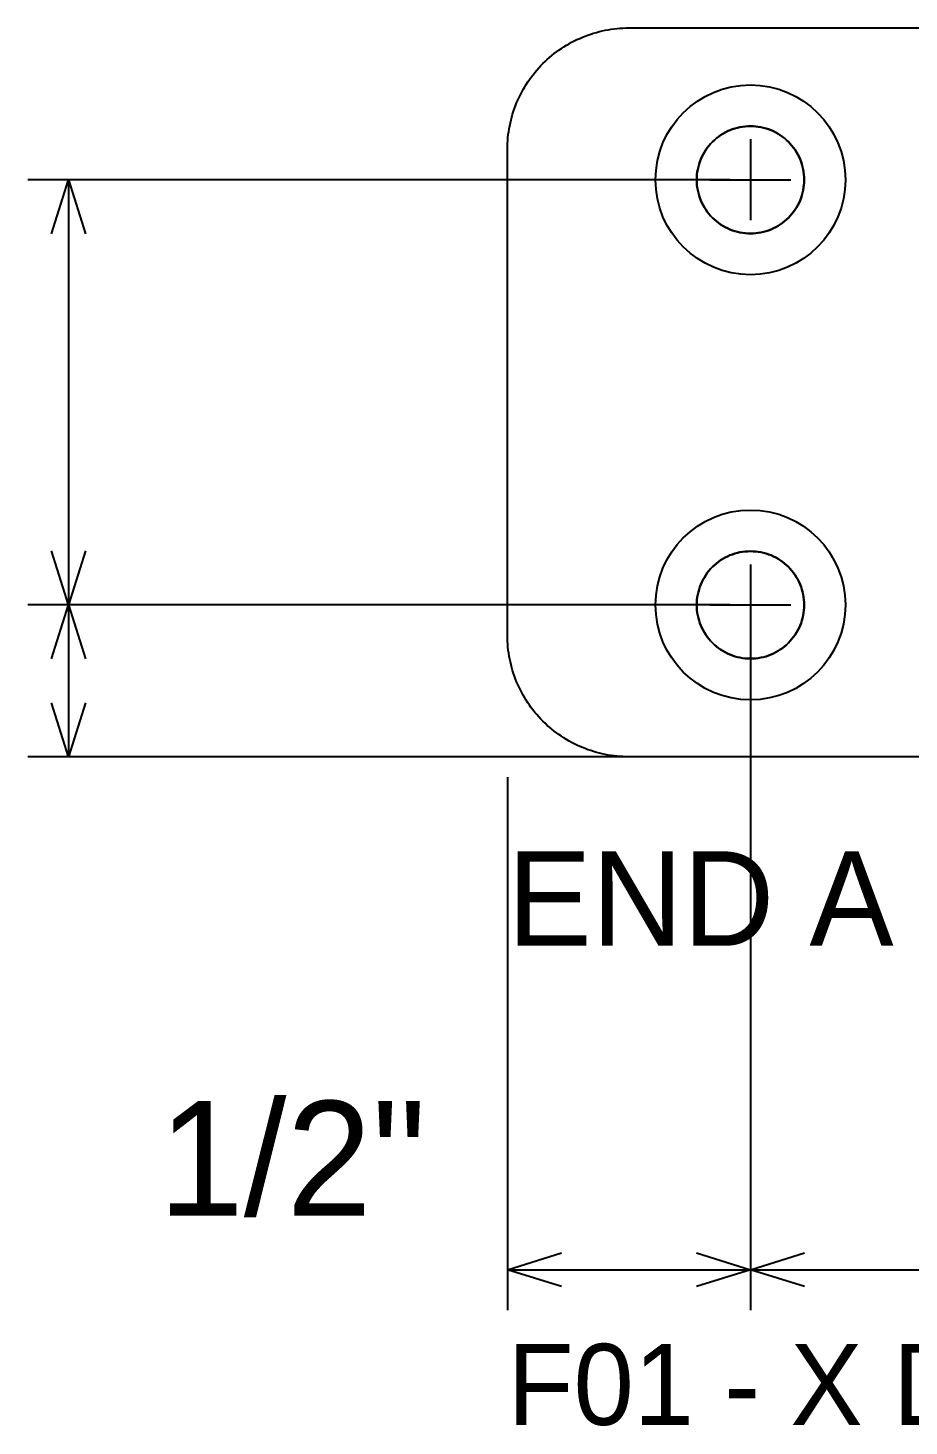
# Model space of a CAD drawing. Header units: inches. Extents: x 0.5 to 33.5, y 0.5 to 21.5.
# Drawn here: x 10.514 to 12.326, y 3.414 to 6.292 of the extents above; entities that cross this region are included whole.
import ezdxf
from ezdxf.enums import TextEntityAlignment as Align

# ---------------------------------------------------------------- set-up
doc = ezdxf.new("R2010")
doc.units = ezdxf.units.IN
doc.header["$MEASUREMENT"] = 0

msp = doc.modelspace()

# ---------------------------------------------------------------- linework, layer by layer
at = {"layer": 'ANNOTATION'}
for p, q in [((12, 6.0625), (12, 5.8958)), ((11.9583, 5.9792), (10.5139, 5.9792)), ((10.5625, 5.8681), (10.5972, 5.9792)), ((10.5972, 5.9792), (10.5972, 5.1042)), ((10.5972, 5.9792), (10.6319, 5.8681)), ((11.9167, 5.9792), (12.0833, 5.9792)), ((10.5972, 5.1042), (10.5625, 5.2153)), ((10.6319, 5.2153), (10.5972, 5.1042)), ((12, 5.1875), (12, 5.0208)), ((11.9583, 5.1042), (10.5139, 5.1042)), ((11.9583, 5.1042), (10.5139, 5.1042)), ((10.5625, 4.9931), (10.5972, 5.1042)), ((10.5972, 5.1042), (10.5972, 4.7917)), ((10.5972, 5.1042), (10.6319, 4.9931)), ((11.9167, 5.1042), (12.0833, 5.1042)), ((12, 5.0625), (12, 3.6528)), ((12, 5.0625), (12, 3.6528)), ((10.5972, 4.7917), (10.5625, 4.9028)), ((10.6319, 4.9028), (10.5972, 4.7917)), ((13.7083, 4.7917), (10.5139, 4.7917)), ((11.5, 4.75), (11.5, 3.6528)), ((11.5, 3.7361), (11.6111, 3.7708)), ((11.8889, 3.7708), (12, 3.7361)), ((12, 3.7361), (12.1111, 3.7708)), ((11.5, 3.7361), (12, 3.7361)), ((11.6111, 3.7014), (11.5, 3.7361)), ((12, 3.7361), (11.8889, 3.7014)), ((12, 3.7361), (13.5, 3.7361)), ((12.1111, 3.7014), (12, 3.7361))]:
    msp.add_line(p, q, dxfattribs=at)
at = {"layer": 'OUTLINE'}
for p, q in [((11.6543, 6.2726), (11.66, 6.2749)), ((11.6543, 6.2726), (11.66, 6.2749)), ((11.66, 6.2749), (11.6658, 6.2771)), ((11.66, 6.2749), (11.6658, 6.2771)), ((11.6658, 6.2771), (11.6716, 6.279)), ((11.6658, 6.2771), (11.6716, 6.279)), ((11.6716, 6.279), (11.6774, 6.2809)), ((11.6716, 6.279), (11.6774, 6.2809)), ((11.6774, 6.2809), (11.6833, 6.2826)), ((11.6774, 6.2809), (11.6833, 6.2826)), ((11.6833, 6.2826), (11.6893, 6.2842)), ((11.6833, 6.2826), (11.6893, 6.2842)), ((11.6893, 6.2842), (11.6952, 6.2856)), ((11.6893, 6.2842), (11.6952, 6.2856)), ((11.6952, 6.2856), (11.7012, 6.2869)), ((11.6952, 6.2856), (11.7012, 6.2869)), ((11.7012, 6.2869), (11.7073, 6.288)), ((11.7012, 6.2869), (11.7073, 6.288)), ((11.7073, 6.288), (11.7133, 6.289)), ((11.7073, 6.288), (11.7133, 6.289)), ((11.7133, 6.289), (11.7194, 6.2898)), ((11.7133, 6.289), (11.7194, 6.2898)), ((11.7194, 6.2898), (11.7255, 6.2905)), ((11.7194, 6.2898), (11.7255, 6.2905)), ((11.7255, 6.2905), (11.7316, 6.291)), ((11.7255, 6.2905), (11.7316, 6.291)), ((11.7316, 6.291), (11.7377, 6.2914)), ((11.7316, 6.291), (11.7377, 6.2914)), ((11.7377, 6.2914), (11.7439, 6.2916)), ((11.7377, 6.2914), (11.7439, 6.2916)), ((11.7439, 6.2916), (11.75, 6.2917)), ((11.7439, 6.2916), (11.75, 6.2917)), ((11.75, 6.2917), (15.75, 6.2917)), ((11.75, 6.2917), (14.5, 6.2917)), ((11.6011, 6.2425), (11.606, 6.2461)), ((11.6011, 6.2425), (11.606, 6.2461)), ((11.606, 6.2461), (11.6111, 6.2495)), ((11.606, 6.2461), (11.6111, 6.2495)), ((11.6111, 6.2495), (11.6163, 6.2529)), ((11.6111, 6.2495), (11.6163, 6.2529)), ((11.6163, 6.2529), (11.6215, 6.2561)), ((11.6163, 6.2529), (11.6215, 6.2561)), ((11.6215, 6.2561), (11.6268, 6.2592)), ((11.6215, 6.2561), (11.6268, 6.2592)), ((11.6268, 6.2592), (11.6322, 6.2621)), ((11.6268, 6.2592), (11.6322, 6.2621)), ((11.6322, 6.2621), (11.6376, 6.265)), ((11.6322, 6.2621), (11.6376, 6.265)), ((11.6376, 6.265), (11.6431, 6.2677)), ((11.6376, 6.265), (11.6431, 6.2677)), ((11.6431, 6.2677), (11.6487, 6.2702)), ((11.6431, 6.2677), (11.6487, 6.2702)), ((11.6487, 6.2702), (11.6543, 6.2726)), ((11.6487, 6.2702), (11.6543, 6.2726)), ((11.5689, 6.2141), (11.5732, 6.2184)), ((11.5689, 6.2141), (11.5732, 6.2184)), ((11.5732, 6.2184), (11.5776, 6.2227)), ((11.5732, 6.2184), (11.5776, 6.2227)), ((11.5776, 6.2227), (11.5821, 6.2269)), ((11.5776, 6.2227), (11.5821, 6.2269)), ((11.5821, 6.2269), (11.5867, 6.231)), ((11.5821, 6.2269), (11.5867, 6.231)), ((11.5867, 6.231), (11.5914, 6.2349)), ((11.5867, 6.231), (11.5914, 6.2349)), ((11.5914, 6.2349), (11.5962, 6.2388)), ((11.5914, 6.2349), (11.5962, 6.2388)), ((11.5962, 6.2388), (11.6011, 6.2425)), ((11.5962, 6.2388), (11.6011, 6.2425)), ((11.5456, 6.1856), (11.5492, 6.1906)), ((11.5456, 6.1856), (11.5492, 6.1906)), ((11.5492, 6.1906), (11.5529, 6.1955)), ((11.5492, 6.1906), (11.5529, 6.1955)), ((11.5529, 6.1955), (11.5567, 6.2003)), ((11.5529, 6.1955), (11.5567, 6.2003)), ((11.5567, 6.2003), (11.5607, 6.205)), ((11.5567, 6.2003), (11.5607, 6.205)), ((11.5607, 6.205), (11.5648, 6.2096)), ((11.5607, 6.205), (11.5648, 6.2096)), ((11.5648, 6.2096), (11.5689, 6.2141)), ((11.5648, 6.2096), (11.5689, 6.2141)), ((11.5267, 6.1541), (11.5295, 6.1595)), ((11.5267, 6.1541), (11.5295, 6.1595)), ((11.5295, 6.1595), (11.5325, 6.1649)), ((11.5295, 6.1595), (11.5325, 6.1649)), ((11.5325, 6.1649), (11.5356, 6.1702)), ((11.5325, 6.1649), (11.5356, 6.1702)), ((11.5356, 6.1702), (11.5388, 6.1754)), ((11.5356, 6.1702), (11.5388, 6.1754)), ((11.5388, 6.1754), (11.5421, 6.1806)), ((11.5388, 6.1754), (11.5421, 6.1806)), ((11.5421, 6.1806), (11.5456, 6.1856)), ((11.5421, 6.1806), (11.5456, 6.1856)), ((11.5146, 6.1259), (11.5168, 6.1316)), ((11.5146, 6.1259), (11.5168, 6.1316)), ((11.5168, 6.1316), (11.519, 6.1373)), ((11.5168, 6.1316), (11.519, 6.1373)), ((11.519, 6.1373), (11.5214, 6.143)), ((11.519, 6.1373), (11.5214, 6.143)), ((11.5214, 6.143), (11.524, 6.1486)), ((11.5214, 6.143), (11.524, 6.1486)), ((11.524, 6.1486), (11.5267, 6.1541)), ((11.524, 6.1486), (11.5267, 6.1541)), ((11.5061, 6.0964), (11.5075, 6.1024)), ((11.5061, 6.0964), (11.5075, 6.1024)), ((11.5075, 6.1024), (11.5091, 6.1083)), ((11.5075, 6.1024), (11.5091, 6.1083)), ((11.5091, 6.1083), (11.5108, 6.1142)), ((11.5091, 6.1083), (11.5108, 6.1142)), ((11.5108, 6.1142), (11.5126, 6.1201)), ((11.5108, 6.1142), (11.5126, 6.1201)), ((11.5126, 6.1201), (11.5146, 6.1259)), ((11.5126, 6.1201), (11.5146, 6.1259)), ((11.5012, 6.0662), (11.5019, 6.0723)), ((11.5012, 6.0662), (11.5019, 6.0723)), ((11.5019, 6.0723), (11.5027, 6.0783)), ((11.5019, 6.0723), (11.5027, 6.0783)), ((11.5027, 6.0783), (11.5037, 6.0844)), ((11.5027, 6.0783), (11.5037, 6.0844)), ((11.5037, 6.0844), (11.5048, 6.0904)), ((11.5037, 6.0844), (11.5048, 6.0904)), ((11.5048, 6.0904), (11.5061, 6.0964)), ((11.5048, 6.0904), (11.5061, 6.0964)), ((11.9386, 6.071), (11.9432, 6.0739)), ((11.9432, 6.0739), (11.9386, 6.071)), ((11.9432, 6.0739), (11.9479, 6.0766)), ((11.9479, 6.0766), (11.9432, 6.0739)), ((11.9479, 6.0766), (11.9528, 6.0791)), ((11.9528, 6.0791), (11.9479, 6.0766)), ((11.9528, 6.0791), (11.9577, 6.0813)), ((11.9577, 6.0813), (11.9528, 6.0791)), ((11.9577, 6.0813), (11.9628, 6.0832)), ((11.9628, 6.0832), (11.9577, 6.0813)), ((11.9628, 6.0832), (11.9679, 6.0849)), ((11.9679, 6.0849), (11.9628, 6.0832)), ((11.9679, 6.0849), (11.9732, 6.0864)), ((11.9732, 6.0864), (11.9679, 6.0849)), ((11.9732, 6.0864), (11.9784, 6.0875)), ((11.9784, 6.0875), (11.9732, 6.0864)), ((11.9784, 6.0875), (11.9838, 6.0885)), ((11.9838, 6.0885), (11.9784, 6.0875)), ((11.9838, 6.0885), (11.9892, 6.0891)), ((11.9892, 6.0891), (11.9838, 6.0885)), ((11.9892, 6.0891), (11.9946, 6.0895)), ((11.9946, 6.0895), (11.9892, 6.0891)), ((11.9946, 6.0895), (12, 6.0897)), ((12, 6.0897), (11.9946, 6.0895)), ((12, 6.0897), (12.0054, 6.0895)), ((12.0054, 6.0895), (12, 6.0897)), ((12.0054, 6.0895), (12.0108, 6.0891)), ((12.0108, 6.0891), (12.0054, 6.0895)), ((12.0108, 6.0891), (12.0162, 6.0885)), ((12.0162, 6.0885), (12.0108, 6.0891)), ((12.0162, 6.0885), (12.0216, 6.0875)), ((12.0216, 6.0875), (12.0162, 6.0885)), ((12.0216, 6.0875), (12.0268, 6.0864)), ((12.0268, 6.0864), (12.0216, 6.0875)), ((12.0268, 6.0864), (12.0321, 6.0849)), ((12.0321, 6.0849), (12.0268, 6.0864)), ((12.0321, 6.0849), (12.0372, 6.0832)), ((12.0372, 6.0832), (12.0321, 6.0849)), ((12.0372, 6.0832), (12.0423, 6.0813)), ((12.0423, 6.0813), (12.0372, 6.0832)), ((12.0423, 6.0813), (12.0472, 6.0791)), ((12.0472, 6.0791), (12.0423, 6.0813)), ((12.0472, 6.0791), (12.0521, 6.0766)), ((12.0521, 6.0766), (12.0472, 6.0791)), ((12.0521, 6.0766), (12.0568, 6.0739)), ((12.0568, 6.0739), (12.0521, 6.0766)), ((12.0568, 6.0739), (12.0614, 6.071)), ((12.0614, 6.071), (12.0568, 6.0739)), ((11.5, 6.0417), (11.5001, 6.0478)), ((11.5, 6.0417), (11.5001, 6.0478)), ((11.5001, 6.0478), (11.5003, 6.0539)), ((11.5001, 6.0478), (11.5003, 6.0539)), ((11.5003, 6.0539), (11.5007, 6.0601)), ((11.5003, 6.0539), (11.5007, 6.0601)), ((11.5007, 6.0601), (11.5012, 6.0662)), ((11.5007, 6.0601), (11.5012, 6.0662)), ((11.9081, 6.0406), (11.9112, 6.045)), ((11.9112, 6.045), (11.9081, 6.0406)), ((11.9112, 6.045), (11.9146, 6.0493)), ((11.9146, 6.0493), (11.9112, 6.045)), ((11.9146, 6.0493), (11.9181, 6.0534)), ((11.9181, 6.0534), (11.9146, 6.0493)), ((11.9181, 6.0534), (11.9219, 6.0573)), ((11.9219, 6.0573), (11.9181, 6.0534)), ((11.9219, 6.0573), (11.9258, 6.061)), ((11.9258, 6.061), (11.9219, 6.0573)), ((11.9258, 6.061), (11.9299, 6.0646)), ((11.9299, 6.0646), (11.9258, 6.061)), ((11.9299, 6.0646), (11.9342, 6.0679)), ((11.9342, 6.0679), (11.9299, 6.0646)), ((11.9342, 6.0679), (11.9386, 6.071)), ((11.9386, 6.071), (11.9342, 6.0679)), ((12.0614, 6.071), (12.0658, 6.0679)), ((12.0658, 6.0679), (12.0614, 6.071)), ((12.0658, 6.0679), (12.0701, 6.0646)), ((12.0701, 6.0646), (12.0658, 6.0679)), ((12.0701, 6.0646), (12.0742, 6.061)), ((12.0742, 6.061), (12.0701, 6.0646)), ((12.0742, 6.061), (12.0781, 6.0573)), ((12.0781, 6.0573), (12.0742, 6.061)), ((12.0781, 6.0573), (12.0819, 6.0534)), ((12.0819, 6.0534), (12.0781, 6.0573)), ((12.0819, 6.0534), (12.0854, 6.0493)), ((12.0854, 6.0493), (12.0819, 6.0534)), ((12.0854, 6.0493), (12.0888, 6.045)), ((12.0888, 6.045), (12.0854, 6.0493)), ((12.0888, 6.045), (12.0919, 6.0406)), ((12.0919, 6.0406), (12.0888, 6.045)), ((11.5, 5.0417), (11.5, 6.0417)), ((11.5, 5.0417), (11.5, 6.0417)), ((11.8943, 6.0112), (11.896, 6.0164)), ((11.896, 6.0164), (11.8943, 6.0112)), ((11.896, 6.0164), (11.8979, 6.0215)), ((11.8979, 6.0215), (11.896, 6.0164)), ((11.8979, 6.0215), (11.9001, 6.0264)), ((11.9001, 6.0264), (11.8979, 6.0215)), ((11.9001, 6.0264), (11.9025, 6.0313)), ((11.9025, 6.0313), (11.9001, 6.0264)), ((11.9025, 6.0313), (11.9052, 6.036)), ((11.9052, 6.036), (11.9025, 6.0313)), ((11.9052, 6.036), (11.9081, 6.0406)), ((11.9081, 6.0406), (11.9052, 6.036)), ((12.0919, 6.0406), (12.0948, 6.036)), ((12.0948, 6.036), (12.0919, 6.0406)), ((12.0948, 6.036), (12.0975, 6.0313)), ((12.0975, 6.0313), (12.0948, 6.036)), ((12.0975, 6.0313), (12.0999, 6.0264)), ((12.0999, 6.0264), (12.0975, 6.0313)), ((12.0999, 6.0264), (12.1021, 6.0215)), ((12.1021, 6.0215), (12.0999, 6.0264)), ((12.1021, 6.0215), (12.104, 6.0164)), ((12.104, 6.0164), (12.1021, 6.0215)), ((12.104, 6.0164), (12.1057, 6.0112)), ((12.1057, 6.0112), (12.104, 6.0164)), ((11.8896, 5.9846), (11.89, 5.99)), ((11.89, 5.99), (11.8896, 5.9846)), ((11.89, 5.99), (11.8907, 5.9954)), ((11.8907, 5.9954), (11.89, 5.99)), ((11.8907, 5.9954), (11.8916, 6.0007)), ((11.8916, 6.0007), (11.8907, 5.9954)), ((11.8916, 6.0007), (11.8928, 6.006)), ((11.8928, 6.006), (11.8916, 6.0007)), ((11.8928, 6.006), (11.8943, 6.0112)), ((11.8943, 6.0112), (11.8928, 6.006)), ((12.1057, 6.0112), (12.1072, 6.006)), ((12.1072, 6.006), (12.1057, 6.0112)), ((12.1072, 6.006), (12.1084, 6.0007)), ((12.1084, 6.0007), (12.1072, 6.006)), ((12.1084, 6.0007), (12.1093, 5.9954)), ((12.1093, 5.9954), (12.1084, 6.0007)), ((12.1093, 5.9954), (12.11, 5.99)), ((12.11, 5.99), (12.1093, 5.9954)), ((12.11, 5.99), (12.1104, 5.9846)), ((12.1104, 5.9846), (12.11, 5.99)), ((11.8895, 5.9792), (11.8896, 5.9846)), ((11.8896, 5.9846), (11.8895, 5.9792)), ((11.8896, 5.9737), (11.8895, 5.9792)), ((11.8895, 5.9792), (11.8896, 5.9737)), ((11.89, 5.9683), (11.8896, 5.9737)), ((11.8896, 5.9737), (11.89, 5.9683)), ((11.8907, 5.963), (11.89, 5.9683)), ((11.89, 5.9683), (11.8907, 5.963)), ((11.8916, 5.9576), (11.8907, 5.963)), ((11.8907, 5.963), (11.8916, 5.9576)), ((11.8928, 5.9523), (11.8916, 5.9576)), ((11.8916, 5.9576), (11.8928, 5.9523)), ((12.1084, 5.9576), (12.1072, 5.9523)), ((12.1072, 5.9523), (12.1084, 5.9576)), ((12.1093, 5.963), (12.1084, 5.9576)), ((12.1084, 5.9576), (12.1093, 5.963)), ((12.11, 5.9683), (12.1093, 5.963)), ((12.1093, 5.963), (12.11, 5.9683)), ((12.1104, 5.9737), (12.11, 5.9683)), ((12.11, 5.9683), (12.1104, 5.9737)), ((12.1104, 5.9846), (12.1105, 5.9792)), ((12.1105, 5.9792), (12.1104, 5.9846)), ((12.1105, 5.9792), (12.1104, 5.9737)), ((12.1104, 5.9737), (12.1105, 5.9792)), ((11.8943, 5.9471), (11.8928, 5.9523)), ((11.8928, 5.9523), (11.8943, 5.9471)), ((11.896, 5.9419), (11.8943, 5.9471)), ((11.8943, 5.9471), (11.896, 5.9419)), ((11.8979, 5.9369), (11.896, 5.9419)), ((11.896, 5.9419), (11.8979, 5.9369)), ((11.9001, 5.9319), (11.8979, 5.9369)), ((11.8979, 5.9369), (11.9001, 5.9319)), ((11.9025, 5.9271), (11.9001, 5.9319)), ((11.9001, 5.9319), (11.9025, 5.9271)), ((12.0999, 5.9319), (12.0975, 5.9271)), ((12.0975, 5.9271), (12.0999, 5.9319)), ((12.1021, 5.9369), (12.0999, 5.9319)), ((12.0999, 5.9319), (12.1021, 5.9369)), ((12.104, 5.9419), (12.1021, 5.9369)), ((12.1021, 5.9369), (12.104, 5.9419)), ((12.1057, 5.9471), (12.104, 5.9419)), ((12.104, 5.9419), (12.1057, 5.9471)), ((12.1072, 5.9523), (12.1057, 5.9471)), ((12.1057, 5.9471), (12.1072, 5.9523)), ((11.9052, 5.9224), (11.9025, 5.9271)), ((11.9025, 5.9271), (11.9052, 5.9224)), ((11.9081, 5.9178), (11.9052, 5.9224)), ((11.9052, 5.9224), (11.9081, 5.9178)), ((11.9112, 5.9133), (11.9081, 5.9178)), ((11.9081, 5.9178), (11.9112, 5.9133)), ((11.9146, 5.9091), (11.9112, 5.9133)), ((11.9112, 5.9133), (11.9146, 5.9091)), ((11.9181, 5.905), (11.9146, 5.9091)), ((11.9146, 5.9091), (11.9181, 5.905)), ((11.9219, 5.901), (11.9181, 5.905)), ((11.9181, 5.905), (11.9219, 5.901)), ((11.9258, 5.8973), (11.9219, 5.901)), ((11.9219, 5.901), (11.9258, 5.8973)), ((12.0781, 5.901), (12.0742, 5.8973)), ((12.0742, 5.8973), (12.0781, 5.901)), ((12.0819, 5.905), (12.0781, 5.901)), ((12.0781, 5.901), (12.0819, 5.905)), ((12.0854, 5.9091), (12.0819, 5.905)), ((12.0819, 5.905), (12.0854, 5.9091)), ((12.0888, 5.9133), (12.0854, 5.9091)), ((12.0854, 5.9091), (12.0888, 5.9133)), ((12.0919, 5.9178), (12.0888, 5.9133)), ((12.0888, 5.9133), (12.0919, 5.9178)), ((12.0948, 5.9224), (12.0919, 5.9178)), ((12.0919, 5.9178), (12.0948, 5.9224)), ((12.0975, 5.9271), (12.0948, 5.9224)), ((12.0948, 5.9224), (12.0975, 5.9271)), ((11.9299, 5.8937), (11.9258, 5.8973)), ((11.9258, 5.8973), (11.9299, 5.8937)), ((11.9342, 5.8904), (11.9299, 5.8937)), ((11.9299, 5.8937), (11.9342, 5.8904)), ((11.9386, 5.8873), (11.9342, 5.8904)), ((11.9342, 5.8904), (11.9386, 5.8873)), ((11.9432, 5.8844), (11.9386, 5.8873)), ((11.9386, 5.8873), (11.9432, 5.8844)), ((11.9479, 5.8817), (11.9432, 5.8844)), ((11.9432, 5.8844), (11.9479, 5.8817)), ((11.9528, 5.8793), (11.9479, 5.8817)), ((11.9479, 5.8817), (11.9528, 5.8793)), ((11.9577, 5.8771), (11.9528, 5.8793)), ((11.9528, 5.8793), (11.9577, 5.8771)), ((11.9628, 5.8751), (11.9577, 5.8771)), ((11.9577, 5.8771), (11.9628, 5.8751)), ((11.9679, 5.8734), (11.9628, 5.8751)), ((11.9628, 5.8751), (11.9679, 5.8734)), ((11.9732, 5.872), (11.9679, 5.8734)), ((11.9679, 5.8734), (11.9732, 5.872)), ((11.9784, 5.8708), (11.9732, 5.872)), ((11.9732, 5.872), (11.9784, 5.8708)), ((11.9838, 5.8699), (11.9784, 5.8708)), ((11.9784, 5.8708), (11.9838, 5.8699)), ((11.9892, 5.8692), (11.9838, 5.8699)), ((11.9838, 5.8699), (11.9892, 5.8692)), ((12.0162, 5.8699), (12.0108, 5.8692)), ((12.0108, 5.8692), (12.0162, 5.8699)), ((12.0216, 5.8708), (12.0162, 5.8699)), ((12.0162, 5.8699), (12.0216, 5.8708)), ((12.0268, 5.872), (12.0216, 5.8708)), ((12.0216, 5.8708), (12.0268, 5.872)), ((12.0321, 5.8734), (12.0268, 5.872)), ((12.0268, 5.872), (12.0321, 5.8734)), ((12.0372, 5.8751), (12.0321, 5.8734)), ((12.0321, 5.8734), (12.0372, 5.8751)), ((12.0423, 5.8771), (12.0372, 5.8751)), ((12.0372, 5.8751), (12.0423, 5.8771)), ((12.0472, 5.8793), (12.0423, 5.8771)), ((12.0423, 5.8771), (12.0472, 5.8793)), ((12.0521, 5.8817), (12.0472, 5.8793)), ((12.0472, 5.8793), (12.0521, 5.8817)), ((12.0568, 5.8844), (12.0521, 5.8817)), ((12.0521, 5.8817), (12.0568, 5.8844)), ((12.0614, 5.8873), (12.0568, 5.8844)), ((12.0568, 5.8844), (12.0614, 5.8873)), ((12.0658, 5.8904), (12.0614, 5.8873)), ((12.0614, 5.8873), (12.0658, 5.8904)), ((12.0701, 5.8937), (12.0658, 5.8904)), ((12.0658, 5.8904), (12.0701, 5.8937)), ((12.0742, 5.8973), (12.0701, 5.8937)), ((12.0701, 5.8937), (12.0742, 5.8973)), ((11.9946, 5.8688), (11.9892, 5.8692)), ((11.9892, 5.8692), (11.9946, 5.8688)), ((12, 5.8687), (11.9946, 5.8688)), ((11.9946, 5.8688), (12, 5.8687)), ((12.0054, 5.8688), (12, 5.8687)), ((12, 5.8687), (12.0054, 5.8688)), ((12.0108, 5.8692), (12.0054, 5.8688)), ((12.0054, 5.8688), (12.0108, 5.8692)), ((11.9628, 5.2082), (11.9577, 5.2063)), ((11.9577, 5.2063), (11.9628, 5.2082)), ((11.9679, 5.2099), (11.9628, 5.2082)), ((11.9628, 5.2082), (11.9679, 5.2099)), ((11.9732, 5.2114), (11.9679, 5.2099)), ((11.9679, 5.2099), (11.9732, 5.2114)), ((11.9784, 5.2125), (11.9732, 5.2114)), ((11.9732, 5.2114), (11.9784, 5.2125)), ((11.9838, 5.2135), (11.9784, 5.2125)), ((11.9784, 5.2125), (11.9838, 5.2135)), ((11.9892, 5.2141), (11.9838, 5.2135)), ((11.9838, 5.2135), (11.9892, 5.2141)), ((11.9946, 5.2145), (11.9892, 5.2141)), ((11.9892, 5.2141), (11.9946, 5.2145)), ((12, 5.2147), (11.9946, 5.2145)), ((11.9946, 5.2145), (12, 5.2147)), ((12.0054, 5.2145), (12, 5.2147)), ((12, 5.2147), (12.0054, 5.2145)), ((12.0108, 5.2141), (12.0054, 5.2145)), ((12.0054, 5.2145), (12.0108, 5.2141)), ((12.0162, 5.2135), (12.0108, 5.2141)), ((12.0108, 5.2141), (12.0162, 5.2135)), ((12.0216, 5.2125), (12.0162, 5.2135)), ((12.0162, 5.2135), (12.0216, 5.2125)), ((12.0268, 5.2114), (12.0216, 5.2125)), ((12.0216, 5.2125), (12.0268, 5.2114)), ((12.0321, 5.2099), (12.0268, 5.2114)), ((12.0268, 5.2114), (12.0321, 5.2099)), ((12.0372, 5.2082), (12.0321, 5.2099)), ((12.0321, 5.2099), (12.0372, 5.2082)), ((12.0423, 5.2063), (12.0372, 5.2082)), ((12.0372, 5.2082), (12.0423, 5.2063)), ((11.9219, 5.1823), (11.9181, 5.1784)), ((11.9181, 5.1784), (11.9219, 5.1823)), ((11.9258, 5.186), (11.9219, 5.1823)), ((11.9219, 5.1823), (11.9258, 5.186)), ((11.9299, 5.1896), (11.9258, 5.186)), ((11.9258, 5.186), (11.9299, 5.1896)), ((11.9342, 5.1929), (11.9299, 5.1896)), ((11.9299, 5.1896), (11.9342, 5.1929)), ((11.9386, 5.196), (11.9342, 5.1929)), ((11.9342, 5.1929), (11.9386, 5.196)), ((11.9432, 5.1989), (11.9386, 5.196)), ((11.9386, 5.196), (11.9432, 5.1989)), ((11.9479, 5.2016), (11.9432, 5.1989)), ((11.9432, 5.1989), (11.9479, 5.2016)), ((11.9528, 5.2041), (11.9479, 5.2016)), ((11.9479, 5.2016), (11.9528, 5.2041)), ((11.9577, 5.2063), (11.9528, 5.2041)), ((11.9528, 5.2041), (11.9577, 5.2063)), ((12.0472, 5.2041), (12.0423, 5.2063)), ((12.0423, 5.2063), (12.0472, 5.2041)), ((12.0521, 5.2016), (12.0472, 5.2041)), ((12.0472, 5.2041), (12.0521, 5.2016)), ((12.0568, 5.1989), (12.0521, 5.2016)), ((12.0521, 5.2016), (12.0568, 5.1989)), ((12.0614, 5.196), (12.0568, 5.1989)), ((12.0568, 5.1989), (12.0614, 5.196)), ((12.0658, 5.1929), (12.0614, 5.196)), ((12.0614, 5.196), (12.0658, 5.1929)), ((12.0701, 5.1896), (12.0658, 5.1929)), ((12.0658, 5.1929), (12.0701, 5.1896)), ((12.0742, 5.186), (12.0701, 5.1896)), ((12.0701, 5.1896), (12.0742, 5.186)), ((12.0781, 5.1823), (12.0742, 5.186)), ((12.0742, 5.186), (12.0781, 5.1823)), ((12.0819, 5.1784), (12.0781, 5.1823)), ((12.0781, 5.1823), (12.0819, 5.1784)), ((11.9001, 5.1514), (11.8979, 5.1465)), ((11.8979, 5.1465), (11.9001, 5.1514)), ((11.9025, 5.1563), (11.9001, 5.1514)), ((11.9001, 5.1514), (11.9025, 5.1563)), ((11.9052, 5.161), (11.9025, 5.1563)), ((11.9025, 5.1563), (11.9052, 5.161)), ((11.9081, 5.1656), (11.9052, 5.161)), ((11.9052, 5.161), (11.9081, 5.1656)), ((11.9112, 5.17), (11.9081, 5.1656)), ((11.9081, 5.1656), (11.9112, 5.17)), ((11.9146, 5.1743), (11.9112, 5.17)), ((11.9112, 5.17), (11.9146, 5.1743)), ((11.9181, 5.1784), (11.9146, 5.1743)), ((11.9146, 5.1743), (11.9181, 5.1784)), ((12.0854, 5.1743), (12.0819, 5.1784)), ((12.0819, 5.1784), (12.0854, 5.1743)), ((12.0888, 5.17), (12.0854, 5.1743)), ((12.0854, 5.1743), (12.0888, 5.17)), ((12.0919, 5.1656), (12.0888, 5.17)), ((12.0888, 5.17), (12.0919, 5.1656)), ((12.0948, 5.161), (12.0919, 5.1656)), ((12.0919, 5.1656), (12.0948, 5.161)), ((12.0975, 5.1563), (12.0948, 5.161)), ((12.0948, 5.161), (12.0975, 5.1563)), ((12.0999, 5.1514), (12.0975, 5.1563)), ((12.0975, 5.1563), (12.0999, 5.1514)), ((12.1021, 5.1465), (12.0999, 5.1514)), ((12.0999, 5.1514), (12.1021, 5.1465)), ((11.8916, 5.1257), (11.8907, 5.1204)), ((11.8907, 5.1204), (11.8916, 5.1257)), ((11.8928, 5.131), (11.8916, 5.1257)), ((11.8916, 5.1257), (11.8928, 5.131)), ((11.8943, 5.1362), (11.8928, 5.131)), ((11.8928, 5.131), (11.8943, 5.1362)), ((11.896, 5.1414), (11.8943, 5.1362)), ((11.8943, 5.1362), (11.896, 5.1414)), ((11.8979, 5.1465), (11.896, 5.1414)), ((11.896, 5.1414), (11.8979, 5.1465)), ((12.104, 5.1414), (12.1021, 5.1465)), ((12.1021, 5.1465), (12.104, 5.1414)), ((12.1057, 5.1362), (12.104, 5.1414)), ((12.104, 5.1414), (12.1057, 5.1362)), ((12.1072, 5.131), (12.1057, 5.1362)), ((12.1057, 5.1362), (12.1072, 5.131)), ((12.1084, 5.1257), (12.1072, 5.131)), ((12.1072, 5.131), (12.1084, 5.1257)), ((12.1093, 5.1204), (12.1084, 5.1257)), ((12.1084, 5.1257), (12.1093, 5.1204)), ((11.8896, 5.1096), (11.8895, 5.1042)), ((11.8895, 5.1042), (11.8896, 5.1096)), ((11.8895, 5.1042), (11.8896, 5.0987)), ((11.8896, 5.0987), (11.8895, 5.1042)), ((11.89, 5.115), (11.8896, 5.1096)), ((11.8896, 5.1096), (11.89, 5.115)), ((11.8896, 5.0987), (11.89, 5.0933)), ((11.89, 5.0933), (11.8896, 5.0987)), ((11.8907, 5.1204), (11.89, 5.115)), ((11.89, 5.115), (11.8907, 5.1204)), ((11.89, 5.0933), (11.8907, 5.088)), ((11.8907, 5.088), (11.89, 5.0933)), ((12.11, 5.115), (12.1093, 5.1204)), ((12.1093, 5.1204), (12.11, 5.115)), ((12.1093, 5.088), (12.11, 5.0933)), ((12.11, 5.0933), (12.1093, 5.088)), ((12.1104, 5.1096), (12.11, 5.115)), ((12.11, 5.115), (12.1104, 5.1096)), ((12.11, 5.0933), (12.1104, 5.0987)), ((12.1104, 5.0987), (12.11, 5.0933)), ((12.1105, 5.1042), (12.1104, 5.1096)), ((12.1104, 5.1096), (12.1105, 5.1042)), ((12.1104, 5.0987), (12.1105, 5.1042)), ((12.1105, 5.1042), (12.1104, 5.0987)), ((11.8907, 5.088), (11.8916, 5.0826)), ((11.8916, 5.0826), (11.8907, 5.088)), ((11.8916, 5.0826), (11.8928, 5.0773)), ((11.8928, 5.0773), (11.8916, 5.0826)), ((11.8928, 5.0773), (11.8943, 5.0721)), ((11.8943, 5.0721), (11.8928, 5.0773)), ((11.8943, 5.0721), (11.896, 5.0669)), ((11.896, 5.0669), (11.8943, 5.0721)), ((11.896, 5.0669), (11.8979, 5.0619)), ((11.8979, 5.0619), (11.896, 5.0669)), ((12.1021, 5.0619), (12.104, 5.0669)), ((12.104, 5.0669), (12.1021, 5.0619)), ((12.104, 5.0669), (12.1057, 5.0721)), ((12.1057, 5.0721), (12.104, 5.0669)), ((12.1057, 5.0721), (12.1072, 5.0773)), ((12.1072, 5.0773), (12.1057, 5.0721)), ((12.1072, 5.0773), (12.1084, 5.0826)), ((12.1084, 5.0826), (12.1072, 5.0773)), ((12.1084, 5.0826), (12.1093, 5.088)), ((12.1093, 5.088), (12.1084, 5.0826)), ((11.5001, 5.0355), (11.5, 5.0417)), ((11.5001, 5.0355), (11.5, 5.0417)), ((11.5003, 5.0294), (11.5001, 5.0355)), ((11.5003, 5.0294), (11.5001, 5.0355)), ((11.8979, 5.0619), (11.9001, 5.0569)), ((11.9001, 5.0569), (11.8979, 5.0619)), ((11.9001, 5.0569), (11.9025, 5.0521)), ((11.9025, 5.0521), (11.9001, 5.0569)), ((11.9025, 5.0521), (11.9052, 5.0474)), ((11.9052, 5.0474), (11.9025, 5.0521)), ((11.9052, 5.0474), (11.9081, 5.0428)), ((11.9081, 5.0428), (11.9052, 5.0474)), ((11.9081, 5.0428), (11.9112, 5.0383)), ((11.9112, 5.0383), (11.9081, 5.0428)), ((11.9112, 5.0383), (11.9146, 5.0341)), ((11.9146, 5.0341), (11.9112, 5.0383)), ((12.0854, 5.0341), (12.0888, 5.0383)), ((12.0888, 5.0383), (12.0854, 5.0341)), ((12.0888, 5.0383), (12.0919, 5.0428)), ((12.0919, 5.0428), (12.0888, 5.0383)), ((12.0919, 5.0428), (12.0948, 5.0474)), ((12.0948, 5.0474), (12.0919, 5.0428)), ((12.0948, 5.0474), (12.0975, 5.0521)), ((12.0975, 5.0521), (12.0948, 5.0474)), ((12.0975, 5.0521), (12.0999, 5.0569)), ((12.0999, 5.0569), (12.0975, 5.0521)), ((12.0999, 5.0569), (12.1021, 5.0619)), ((12.1021, 5.0619), (12.0999, 5.0569)), ((11.5007, 5.0233), (11.5003, 5.0294)), ((11.5007, 5.0233), (11.5003, 5.0294)), ((11.5012, 5.0172), (11.5007, 5.0233)), ((11.5012, 5.0172), (11.5007, 5.0233)), ((11.5019, 5.0111), (11.5012, 5.0172)), ((11.5019, 5.0111), (11.5012, 5.0172)), ((11.5027, 5.005), (11.5019, 5.0111)), ((11.5027, 5.005), (11.5019, 5.0111)), ((11.9146, 5.0341), (11.9181, 5.03)), ((11.9181, 5.03), (11.9146, 5.0341)), ((11.9181, 5.03), (11.9219, 5.026)), ((11.9219, 5.026), (11.9181, 5.03)), ((11.9219, 5.026), (11.9258, 5.0223)), ((11.9258, 5.0223), (11.9219, 5.026)), ((11.9258, 5.0223), (11.9299, 5.0187)), ((11.9299, 5.0187), (11.9258, 5.0223)), ((11.9299, 5.0187), (11.9342, 5.0154)), ((11.9342, 5.0154), (11.9299, 5.0187)), ((11.9342, 5.0154), (11.9386, 5.0123)), ((11.9386, 5.0123), (11.9342, 5.0154)), ((11.9386, 5.0123), (11.9432, 5.0094)), ((11.9432, 5.0094), (11.9386, 5.0123)), ((11.9432, 5.0094), (11.9479, 5.0067)), ((11.9479, 5.0067), (11.9432, 5.0094)), ((11.9479, 5.0067), (11.9528, 5.0043)), ((11.9528, 5.0043), (11.9479, 5.0067)), ((12.0472, 5.0043), (12.0521, 5.0067)), ((12.0521, 5.0067), (12.0472, 5.0043)), ((12.0521, 5.0067), (12.0568, 5.0094)), ((12.0568, 5.0094), (12.0521, 5.0067)), ((12.0568, 5.0094), (12.0614, 5.0123)), ((12.0614, 5.0123), (12.0568, 5.0094)), ((12.0614, 5.0123), (12.0658, 5.0154)), ((12.0658, 5.0154), (12.0614, 5.0123)), ((12.0658, 5.0154), (12.0701, 5.0187)), ((12.0701, 5.0187), (12.0658, 5.0154)), ((12.0701, 5.0187), (12.0742, 5.0223)), ((12.0742, 5.0223), (12.0701, 5.0187)), ((12.0742, 5.0223), (12.0781, 5.026)), ((12.0781, 5.026), (12.0742, 5.0223)), ((12.0781, 5.026), (12.0819, 5.03)), ((12.0819, 5.03), (12.0781, 5.026)), ((12.0819, 5.03), (12.0854, 5.0341)), ((12.0854, 5.0341), (12.0819, 5.03)), ((11.5037, 4.9989), (11.5027, 5.005)), ((11.5037, 4.9989), (11.5027, 5.005)), ((11.5048, 4.9929), (11.5037, 4.9989)), ((11.5048, 4.9929), (11.5037, 4.9989)), ((11.5061, 4.9869), (11.5048, 4.9929)), ((11.5061, 4.9869), (11.5048, 4.9929)), ((11.5075, 4.9809), (11.5061, 4.9869)), ((11.5075, 4.9809), (11.5061, 4.9869)), ((11.5091, 4.975), (11.5075, 4.9809)), ((11.5091, 4.975), (11.5075, 4.9809)), ((11.9528, 5.0043), (11.9577, 5.0021)), ((11.9577, 5.0021), (11.9528, 5.0043)), ((11.9577, 5.0021), (11.9628, 5.0001)), ((11.9628, 5.0001), (11.9577, 5.0021)), ((11.9628, 5.0001), (11.9679, 4.9984)), ((11.9679, 4.9984), (11.9628, 5.0001)), ((11.9679, 4.9984), (11.9732, 4.997)), ((11.9732, 4.997), (11.9679, 4.9984)), ((11.9732, 4.997), (11.9784, 4.9958)), ((11.9784, 4.9958), (11.9732, 4.997)), ((11.9784, 4.9958), (11.9838, 4.9949)), ((11.9838, 4.9949), (11.9784, 4.9958)), ((11.9838, 4.9949), (11.9892, 4.9942)), ((11.9892, 4.9942), (11.9838, 4.9949)), ((11.9892, 4.9942), (11.9946, 4.9938)), ((11.9946, 4.9938), (11.9892, 4.9942)), ((11.9946, 4.9938), (12, 4.9937)), ((12, 4.9937), (11.9946, 4.9938)), ((12, 4.9937), (12.0054, 4.9938)), ((12.0054, 4.9938), (12, 4.9937)), ((12.0054, 4.9938), (12.0108, 4.9942)), ((12.0108, 4.9942), (12.0054, 4.9938)), ((12.0108, 4.9942), (12.0162, 4.9949)), ((12.0162, 4.9949), (12.0108, 4.9942)), ((12.0162, 4.9949), (12.0216, 4.9958)), ((12.0216, 4.9958), (12.0162, 4.9949)), ((12.0216, 4.9958), (12.0268, 4.997)), ((12.0268, 4.997), (12.0216, 4.9958)), ((12.0268, 4.997), (12.0321, 4.9984)), ((12.0321, 4.9984), (12.0268, 4.997)), ((12.0321, 4.9984), (12.0372, 5.0001)), ((12.0372, 5.0001), (12.0321, 4.9984)), ((12.0372, 5.0001), (12.0423, 5.0021)), ((12.0423, 5.0021), (12.0372, 5.0001)), ((12.0423, 5.0021), (12.0472, 5.0043)), ((12.0472, 5.0043), (12.0423, 5.0021)), ((11.5108, 4.9691), (11.5091, 4.975)), ((11.5108, 4.9691), (11.5091, 4.975)), ((11.5126, 4.9632), (11.5108, 4.9691)), ((11.5126, 4.9632), (11.5108, 4.9691)), ((11.5146, 4.9574), (11.5126, 4.9632)), ((11.5146, 4.9574), (11.5126, 4.9632)), ((11.5168, 4.9517), (11.5146, 4.9574)), ((11.5168, 4.9517), (11.5146, 4.9574)), ((11.519, 4.946), (11.5168, 4.9517)), ((11.519, 4.946), (11.5168, 4.9517)), ((11.5214, 4.9404), (11.519, 4.946)), ((11.5214, 4.9404), (11.519, 4.946)), ((11.524, 4.9348), (11.5214, 4.9404)), ((11.524, 4.9348), (11.5214, 4.9404)), ((11.5267, 4.9293), (11.524, 4.9348)), ((11.5267, 4.9293), (11.524, 4.9348)), ((11.5295, 4.9238), (11.5267, 4.9293)), ((11.5295, 4.9238), (11.5267, 4.9293)), ((11.5325, 4.9184), (11.5295, 4.9238)), ((11.5325, 4.9184), (11.5295, 4.9238)), ((11.5356, 4.9131), (11.5325, 4.9184)), ((11.5356, 4.9131), (11.5325, 4.9184)), ((11.5388, 4.9079), (11.5356, 4.9131)), ((11.5388, 4.9079), (11.5356, 4.9131)), ((11.5421, 4.9028), (11.5388, 4.9079)), ((11.5421, 4.9028), (11.5388, 4.9079)), ((11.5456, 4.8977), (11.5421, 4.9028)), ((11.5456, 4.8977), (11.5421, 4.9028)), ((11.5492, 4.8927), (11.5456, 4.8977)), ((11.5492, 4.8927), (11.5456, 4.8977)), ((11.5529, 4.8879), (11.5492, 4.8927)), ((11.5529, 4.8879), (11.5492, 4.8927)), ((11.5567, 4.8831), (11.5529, 4.8879)), ((11.5567, 4.8831), (11.5529, 4.8879)), ((11.5607, 4.8784), (11.5567, 4.8831)), ((11.5607, 4.8784), (11.5567, 4.8831)), ((11.5648, 4.8738), (11.5607, 4.8784)), ((11.5648, 4.8738), (11.5607, 4.8784)), ((11.5689, 4.8693), (11.5648, 4.8738)), ((11.5689, 4.8693), (11.5648, 4.8738)), ((11.5732, 4.8649), (11.5689, 4.8693)), ((11.5732, 4.8649), (11.5689, 4.8693)), ((11.5776, 4.8606), (11.5732, 4.8649)), ((11.5776, 4.8606), (11.5732, 4.8649)), ((11.5821, 4.8564), (11.5776, 4.8606)), ((11.5821, 4.8564), (11.5776, 4.8606)), ((11.5867, 4.8524), (11.5821, 4.8564)), ((11.5867, 4.8524), (11.5821, 4.8564)), ((11.5914, 4.8484), (11.5867, 4.8524)), ((11.5914, 4.8484), (11.5867, 4.8524)), ((11.5962, 4.8446), (11.5914, 4.8484)), ((11.5962, 4.8446), (11.5914, 4.8484)), ((11.6011, 4.8409), (11.5962, 4.8446)), ((11.6011, 4.8409), (11.5962, 4.8446)), ((11.606, 4.8373), (11.6011, 4.8409)), ((11.606, 4.8373), (11.6011, 4.8409)), ((11.6111, 4.8338), (11.606, 4.8373)), ((11.6111, 4.8338), (11.606, 4.8373)), ((11.6163, 4.8305), (11.6111, 4.8338)), ((11.6163, 4.8305), (11.6111, 4.8338)), ((11.6215, 4.8272), (11.6163, 4.8305)), ((11.6215, 4.8272), (11.6163, 4.8305)), ((11.6268, 4.8241), (11.6215, 4.8272)), ((11.6268, 4.8241), (11.6215, 4.8272)), ((11.6322, 4.8212), (11.6268, 4.8241)), ((11.6322, 4.8212), (11.6268, 4.8241)), ((11.6376, 4.8184), (11.6322, 4.8212)), ((11.6376, 4.8184), (11.6322, 4.8212)), ((11.6431, 4.8157), (11.6376, 4.8184)), ((11.6431, 4.8157), (11.6376, 4.8184)), ((11.6487, 4.8131), (11.6431, 4.8157)), ((11.6487, 4.8131), (11.6431, 4.8157)), ((11.6543, 4.8107), (11.6487, 4.8131)), ((11.6543, 4.8107), (11.6487, 4.8131)), ((11.66, 4.8084), (11.6543, 4.8107)), ((11.66, 4.8084), (11.6543, 4.8107)), ((11.6658, 4.8063), (11.66, 4.8084)), ((11.6658, 4.8063), (11.66, 4.8084)), ((11.6716, 4.8043), (11.6658, 4.8063)), ((11.6716, 4.8043), (11.6658, 4.8063)), ((11.6774, 4.8024), (11.6716, 4.8043)), ((11.6774, 4.8024), (11.6716, 4.8043)), ((11.6833, 4.8007), (11.6774, 4.8024)), ((11.6833, 4.8007), (11.6774, 4.8024)), ((11.6893, 4.7992), (11.6833, 4.8007)), ((11.6893, 4.7992), (11.6833, 4.8007)), ((11.6952, 4.7977), (11.6893, 4.7992)), ((11.6952, 4.7977), (11.6893, 4.7992)), ((11.7012, 4.7965), (11.6952, 4.7977)), ((11.7012, 4.7965), (11.6952, 4.7977)), ((11.7073, 4.7953), (11.7012, 4.7965)), ((11.7073, 4.7953), (11.7012, 4.7965)), ((11.7133, 4.7944), (11.7073, 4.7953)), ((11.7133, 4.7944), (11.7073, 4.7953)), ((11.7194, 4.7935), (11.7133, 4.7944)), ((11.7194, 4.7935), (11.7133, 4.7944)), ((11.7255, 4.7929), (11.7194, 4.7935)), ((11.7255, 4.7929), (11.7194, 4.7935)), ((11.7316, 4.7923), (11.7255, 4.7929)), ((11.7316, 4.7923), (11.7255, 4.7929)), ((11.7377, 4.792), (11.7316, 4.7923)), ((11.7377, 4.792), (11.7316, 4.7923)), ((11.7439, 4.7917), (11.7377, 4.792)), ((11.7439, 4.7917), (11.7377, 4.792)), ((11.75, 4.7917), (11.7439, 4.7917)), ((11.75, 4.7917), (11.7439, 4.7917)), ((15.75, 4.7917), (11.75, 4.7917)), ((14.5, 4.7917), (11.75, 4.7917))]:
    msp.add_line(p, q, dxfattribs=at)
for centre in [(12, 5.9792), (12, 5.1042)]:
    msp.add_circle(centre, 0.1953, dxfattribs=at)

# ---------------------------------------------------------------- texts
at = {"layer": 'ANNOTATION'}
for s, height, p in [('END A', 0.19444, (11.5, 4.4028)), ('F01 - X DIMENSIONS APPLY TO MATCHING COLUMNS', 0.166667, (11.5, 3.4167))]:
    msp.add_text(s, height=height, dxfattribs=at).set_placement(p)
msp.add_text('1/2"', height=0.23611, dxfattribs=at).set_placement((11.3333, 3.8472), align=Align.RIGHT)

doc.saveas('drawing.dxf')
